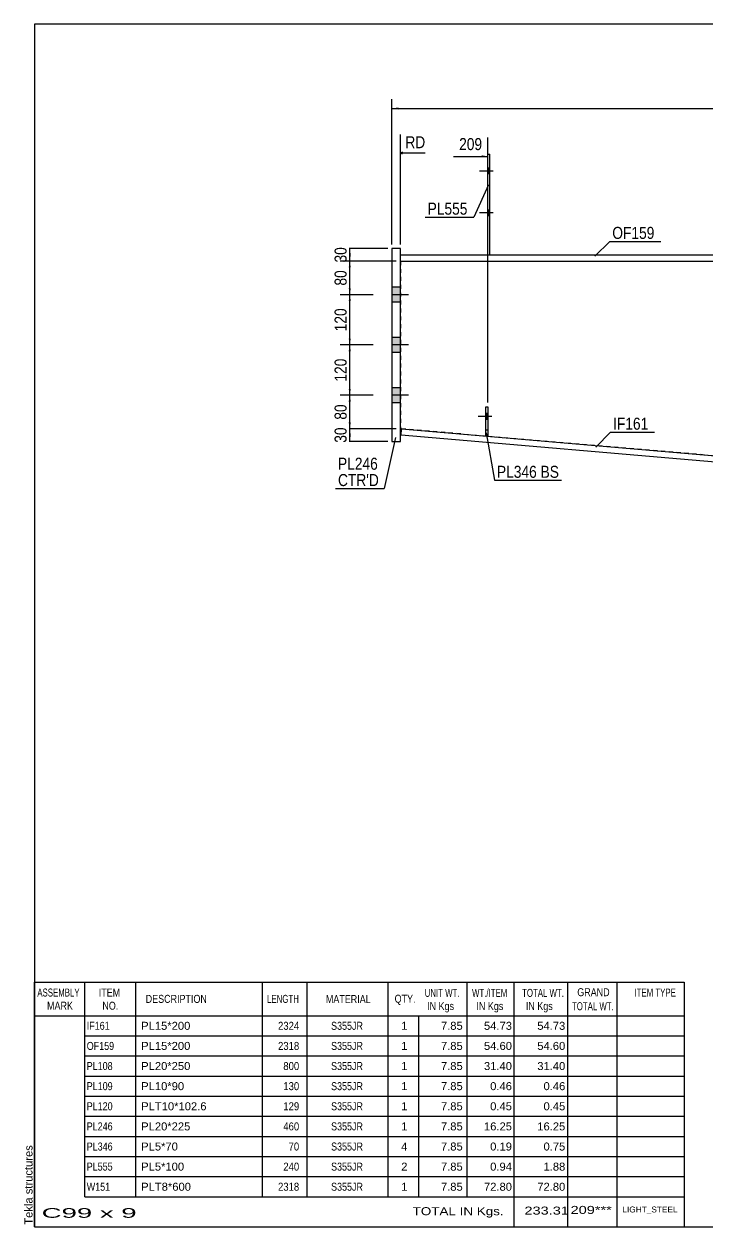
# Model space of a CAD drawing. Header units: millimetres. Extents: x -206 to 207, y -170 to 117.
# Drawn here: x -205.6 to -42.6, y -170.5 to 116.6 of the extents above; entities that cross this region are included whole.
import ezdxf

# ---------------------------------------------------------------- set-up
doc = ezdxf.new("R2010")
doc.units = ezdxf.units.MM
doc.linetypes.add('DXK_LINE_DOT1', pattern=[1.8814, 0.9407, -0.9407])
doc.linetypes.add('DXK_LINE_DOT2', pattern=[3.9198, 1.9599, -1.9599])
doc.styles.add('Arial', font='ARIAL.TTF', dxfattribs={"height": 0.2})
doc.styles.add('Arial Narrow', font='ARIALN.TTF', dxfattribs={"height": 0.2})

# ---------------------------------------------------------------- blocks, each defined once
blk = doc.blocks.new('Unknown-622304978-1209')
at = {"color": 5, "linetype": 'Continuous'}
for p, q in [((206.87, 116.57), (-203.13, 116.57)), ((-203.13, 116.57), (-203.13, -170.43)), ((206.87, -170.43), (206.87, 116.57)), ((-203.13, -170.43), (206.87, -170.43))]:
    blk.add_line(p, q, dxfattribs=at)
at = {"color": 174, "linetype": 'Continuous', "style": 'Arial'}
blk.add_text('Tekla structures', height=1.9102, rotation=90, dxfattribs=at).set_placement((-203.63, -169.93))
blk = doc.blocks.new('Bolt-622304978-2559 - 1508')
at = {"color": 3, "linetype": 'DXK_LINE_DOT2'}
for p, q in [((-95.06, 23.65), (-95.56, 23.65)), ((-94.11, 22.95), (-97.41, 22.95)), ((-95.06, 22.25), (-95.56, 22.25))]:
    blk.add_line(p, q, dxfattribs=at)
blk = doc.blocks.new('Bolt-622304978-1523 - 1508')
at = {"linetype": 'Continuous'}
for points in [[(-117.92, 53.8), (-117.92, 50.2), (-115.92, 50.2), (-115.92, 53.8)], [(-117.92, 53.8), (-117.92, 50.2), (-115.92, 50.2), (-115.92, 53.8)], [(-117.92, 41.8), (-117.92, 38.2), (-115.92, 38.2), (-115.92, 41.8)], [(-117.92, 41.8), (-117.92, 38.2), (-115.92, 38.2), (-115.92, 41.8)], [(-117.92, 29.8), (-117.92, 26.2), (-115.92, 26.2), (-115.92, 29.8)], [(-117.92, 29.8), (-117.92, 26.2), (-115.92, 26.2), (-115.92, 29.8)]]:
    blk.add_hatch(color=3, dxfattribs=at).paths.add_polyline_path(points)
at = {"color": 3, "linetype": 'Continuous'}
for p, q in [((-115.92, 53.8), (-117.92, 53.8)), ((-115.92, 53.8), (-117.92, 53.8)), ((-114.02, 52), (-117.92, 52)), ((-114.02, 52), (-117.92, 52)), ((-115.92, 50.2), (-117.92, 50.2)), ((-115.92, 50.2), (-117.92, 50.2)), ((-115.92, 41.8), (-117.92, 41.8)), ((-115.92, 41.8), (-117.92, 41.8)), ((-114.02, 40), (-117.92, 40)), ((-114.02, 40), (-117.92, 40)), ((-115.92, 38.2), (-117.92, 38.2)), ((-115.92, 38.2), (-117.92, 38.2)), ((-115.92, 29.8), (-117.92, 29.8)), ((-115.92, 29.8), (-117.92, 29.8)), ((-114.02, 28), (-117.92, 28)), ((-114.02, 28), (-117.92, 28)), ((-115.92, 26.2), (-117.92, 26.2)), ((-115.92, 26.2), (-117.92, 26.2))]:
    blk.add_line(p, q, dxfattribs=at)
blk = doc.blocks.new('Part-622304978-1529 - 1508')
at = {"color": 7, "linetype": 'DXK_LINE_DOT1'}
for p, q in [((-115.92, 60), (115.92, 60)), ((-115.92, 60), (-115.92, 20)), ((115.92, 60), (115.92, 0)), ((115.92, 0), (-115.62, 19.97))]:
    blk.add_line(p, q, dxfattribs=at)
at = {"color": 2, "linetype": 'Continuous'}
blk.add_line((-115.92, 20), (-115.62, 19.97), dxfattribs=at)
blk = doc.blocks.new('Part-622304978-2551 - 1508')
at = {"color": 2, "linetype": 'Continuous'}
for p, q in [((-95.06, 61.5), (-95.06, 85.5)), ((-95.06, 85.5), (-94.56, 85.5)), ((-94.56, 61.5), (-94.56, 85.5))]:
    blk.add_line(p, q, dxfattribs=at)
at = {"color": 7, "linetype": 'DXK_LINE_DOT1'}
blk.add_line((-95.06, 61.5), (-94.56, 61.5), dxfattribs=at)
blk = doc.blocks.new('Part-622304978-1631 - 1508')
at = {"color": 2, "linetype": 'Continuous'}
for p, q in [((-115.92, 63), (-117.92, 63)), ((-117.92, 63), (-117.92, 17)), ((-115.92, 17), (-115.92, 63)), ((-117.92, 17), (-115.92, 17))]:
    blk.add_line(p, q, dxfattribs=at)
blk = doc.blocks.new('Bolt-622304978-2562 - 1508')
at = {"linetype": 'Continuous'}
blk.add_hatch(color=3, dxfattribs=at).paths.add_polyline_path([(-95.06, 22.25), (-95.06, 23.65), (-95.56, 23.65), (-95.56, 22.25)])
at = {"color": 3, "linetype": 'Continuous'}
for p, q in [((-95.06, 23.65), (-95.56, 23.65)), ((-94.11, 22.95), (-97.41, 22.95)), ((-95.06, 22.25), (-95.56, 22.25))]:
    blk.add_line(p, q, dxfattribs=at)
blk = doc.blocks.new('Part-622304978-1723 - 1508')
at = {"color": 2, "linetype": 'Continuous'}
for p, q in [((-115.75, 18.48), (-115.62, 19.97)), ((115.79, -1.49), (-115.75, 18.48)), ((-115.62, 19.97), (115.92, 0)), ((115.92, 0), (115.79, -1.49))]:
    blk.add_line(p, q, dxfattribs=at)
blk = doc.blocks.new('Part-622304978-1728 - 1508')
at = {"color": 2, "linetype": 'Continuous'}
for p, q in [((-115.92, 61.5), (115.92, 61.5)), ((-115.92, 60), (115.92, 60))]:
    blk.add_line(p, q, dxfattribs=at)
at = {"color": 7, "linetype": 'DXK_LINE_DOT1'}
for p, q in [((-115.92, 60), (-115.92, 61.5)), ((115.92, 60), (115.92, 61.5))]:
    blk.add_line(p, q, dxfattribs=at)
blk = doc.blocks.new('Part-622304978-2552 - 1508')
at = {"color": 7, "linetype": 'DXK_LINE_DOT1'}
for p, q in [((-95.56, 18.25), (-95.56, 25.25)), ((-95.56, 25.25), (-95.06, 25.25)), ((-95.06, 25.25), (-95.06, 18.25)), ((-95.56, 19.75), (-95.06, 19.75)), ((-95.06, 18.25), (-95.56, 18.25))]:
    blk.add_line(p, q, dxfattribs=at)
blk = doc.blocks.new('Part-622304978-2555 - 1508')
at = {"color": 2, "linetype": 'Continuous'}
for p, q in [((-95.56, 18.25), (-95.56, 25.25)), ((-95.56, 25.25), (-95.06, 25.25)), ((-95.06, 25.25), (-95.06, 18.25)), ((-95.06, 18.25), (-95.56, 18.25))]:
    blk.add_line(p, q, dxfattribs=at)
blk = doc.blocks.new('Bolt-622304978-2558 - 1508')
at = {"linetype": 'Continuous'}
for points in [[(-94.56, 80.8), (-94.56, 82.2), (-95.06, 82.2), (-95.06, 80.8)], [(-94.56, 80.8), (-94.56, 82.2), (-95.06, 82.2), (-95.06, 80.8)], [(-94.56, 70.8), (-94.56, 72.2), (-95.06, 72.2), (-95.06, 70.8)], [(-94.56, 70.8), (-94.56, 72.2), (-95.06, 72.2), (-95.06, 70.8)]]:
    blk.add_hatch(color=3, dxfattribs=at).paths.add_polyline_path(points)
at = {"color": 3, "linetype": 'Continuous'}
for p, q in [((-93.76, 81.5), (-97.06, 81.5)), ((-93.76, 81.5), (-97.06, 81.5)), ((-94.56, 82.2), (-95.06, 82.2)), ((-94.56, 82.2), (-95.06, 82.2)), ((-94.56, 80.8), (-95.06, 80.8)), ((-94.56, 80.8), (-95.06, 80.8)), ((-94.56, 72.2), (-95.06, 72.2)), ((-94.56, 72.2), (-95.06, 72.2)), ((-93.76, 71.5), (-97.06, 71.5)), ((-93.76, 71.5), (-97.06, 71.5)), ((-94.56, 70.8), (-95.06, 70.8)), ((-94.56, 70.8), (-95.06, 70.8))]:
    blk.add_line(p, q, dxfattribs=at)
blk = doc.blocks.new('StraightDimension-622304978-2393 - 1508')
at = {"linetype": 'Continuous'}
for points in [[(-128.24, 50.5), (-127.99, 52), (-127.74, 50.5)], [(-127.74, 41.5), (-127.99, 40), (-128.24, 41.5)]]:
    blk.add_hatch(color=7, dxfattribs=at).paths.add_polyline_path(points)
at = {"color": 7, "linetype": 'Continuous'}
for p, q in [((-122.42, 52), (-130.24, 52)), ((-127.99, 40), (-127.99, 52)), ((-122.42, 40), (-130.24, 40))]:
    blk.add_line(p, q, dxfattribs=at)
at = {"color": 0}
blk.add_wipeout([(-128.14, 49.34), (-132.34, 49.34), (-132.34, 42.66), (-128.14, 42.66)], dxfattribs=at)
at = {"color": 3, "style": 'Arial Narrow'}
blk.add_text('120', height=2.863, rotation=90.0002, dxfattribs=at).set_placement((-128.74, 43.26))
blk = doc.blocks.new('StraightDimension-622304978-1776 - 1508')
at = {"linetype": 'Continuous'}
for points in [[(-116.42, 96.17), (-117.92, 96.42), (-116.42, 96.67)], [(116.42, 96.67), (117.92, 96.42), (116.42, 96.17)]]:
    blk.add_hatch(color=7, dxfattribs=at).paths.add_polyline_path(points)
at = {"color": 7, "linetype": 'Continuous'}
for p, q in [((-117.92, 64), (-117.92, 98.67)), ((117.92, 71), (117.92, 98.67)), ((-117.92, 96.42), (117.92, 96.42))]:
    blk.add_line(p, q, dxfattribs=at)
at = {"color": 0}
blk.add_wipeout([(4.26, 96.57), (4.26, 100.77), (-4.26, 100.77), (-4.26, 96.57)], dxfattribs=at)
at = {"color": 3, "style": 'Arial Narrow'}
blk.add_text('2358', height=2.863, dxfattribs=at).set_placement((-3.66, 97.17))
blk = doc.blocks.new('StraightDimension-622304978-1785 - 1508')
at = {"linetype": 'Continuous'}
for points in [[(-128.24, 61.5), (-127.99, 63), (-127.74, 61.5)], [(-127.74, 61.5), (-127.99, 60), (-128.24, 61.5)]]:
    blk.add_hatch(color=7, dxfattribs=at).paths.add_polyline_path(points)
at = {"color": 7, "linetype": 'Continuous'}
for p, q in [((-118.92, 63), (-130.24, 63)), ((-127.99, 60), (-127.99, 63)), ((-116.92, 60), (-130.24, 60))]:
    blk.add_line(p, q, dxfattribs=at)
at = {"color": 0}
blk.add_wipeout([(-128.14, 63.93), (-132.34, 63.93), (-132.34, 59.07), (-128.14, 59.07)], dxfattribs=at)
at = {"color": 3, "style": 'Arial Narrow'}
blk.add_text('30', height=2.863, rotation=90.0002, dxfattribs=at).set_placement((-128.74, 59.67))
blk = doc.blocks.new('StraightDimension-622304978-1795 - 1508')
at = {"linetype": 'Continuous'}
for points in [[(-128.24, 58.5), (-127.99, 60), (-127.74, 58.5)], [(-127.74, 53.5), (-127.99, 52), (-128.24, 53.5)]]:
    blk.add_hatch(color=7, dxfattribs=at).paths.add_polyline_path(points)
at = {"color": 7, "linetype": 'Continuous'}
for p, q in [((-116.92, 60), (-130.24, 60)), ((-127.99, 52), (-127.99, 60)), ((-122.42, 52), (-130.24, 52))]:
    blk.add_line(p, q, dxfattribs=at)
at = {"color": 0}
blk.add_wipeout([(-128.14, 58.43), (-132.34, 58.43), (-132.34, 53.57), (-128.14, 53.57)], dxfattribs=at)
at = {"color": 3, "style": 'Arial Narrow'}
blk.add_text('80', height=2.863, rotation=90.0002, dxfattribs=at).set_placement((-128.74, 54.17))
blk = doc.blocks.new('StraightDimension-622304978-1804 - 1508')
at = {"linetype": 'Continuous'}
for points in [[(-128.24, 26.5), (-127.99, 28), (-127.74, 26.5)], [(-127.74, 21.5), (-127.99, 20), (-128.24, 21.5)]]:
    blk.add_hatch(color=7, dxfattribs=at).paths.add_polyline_path(points)
at = {"color": 7, "linetype": 'Continuous'}
for p, q in [((-122.42, 28), (-130.24, 28)), ((-127.99, 20), (-127.99, 28)), ((-116.92, 20), (-130.24, 20))]:
    blk.add_line(p, q, dxfattribs=at)
at = {"color": 0}
blk.add_wipeout([(-128.14, 26.43), (-132.34, 26.43), (-132.34, 21.57), (-128.14, 21.57)], dxfattribs=at)
at = {"color": 3, "style": 'Arial Narrow'}
blk.add_text('80', height=2.863, rotation=90.0002, dxfattribs=at).set_placement((-128.74, 22.17))
blk = doc.blocks.new('StraightDimension-622304978-1815 - 1508')
at = {"linetype": 'Continuous'}
for points in [[(-128.24, 18.5), (-127.99, 20), (-127.74, 18.5)], [(-127.74, 18.5), (-127.99, 17), (-128.24, 18.5)]]:
    blk.add_hatch(color=7, dxfattribs=at).paths.add_polyline_path(points)
at = {"color": 7, "linetype": 'Continuous'}
for p, q in [((-116.92, 20), (-130.24, 20)), ((-127.99, 17), (-127.99, 20)), ((-118.92, 17), (-130.24, 17))]:
    blk.add_line(p, q, dxfattribs=at)
at = {"color": 0}
blk.add_wipeout([(-128.14, 20.93), (-132.34, 20.93), (-132.34, 16.07), (-128.14, 16.07)], dxfattribs=at)
at = {"color": 3, "style": 'Arial Narrow'}
blk.add_text('30', height=2.863, rotation=90.0002, dxfattribs=at).set_placement((-128.74, 16.67))
blk = doc.blocks.new('StraightDimension-622304978-2391 - 1508')
at = {"linetype": 'Continuous'}
for points in [[(-128.24, 38.5), (-127.99, 40), (-127.74, 38.5)], [(-127.74, 29.5), (-127.99, 28), (-128.24, 29.5)]]:
    blk.add_hatch(color=7, dxfattribs=at).paths.add_polyline_path(points)
at = {"color": 7, "linetype": 'Continuous'}
for p, q in [((-122.42, 40), (-130.24, 40)), ((-127.99, 28), (-127.99, 40)), ((-122.42, 28), (-130.24, 28))]:
    blk.add_line(p, q, dxfattribs=at)
at = {"color": 0}
blk.add_wipeout([(-128.14, 37.34), (-132.34, 37.34), (-132.34, 30.66), (-128.14, 30.66)], dxfattribs=at)
at = {"color": 3, "style": 'Arial Narrow'}
blk.add_text('120', height=2.863, rotation=90.0002, dxfattribs=at).set_placement((-128.74, 31.26))
blk = doc.blocks.new('StraightDimension-622304978-2941 - 1508')
at = {"linetype": 'Continuous'}
blk.add_hatch(color=7, dxfattribs=at).paths.add_polyline_path([(-96.56, 85.25), (-95.06, 85), (-96.56, 84.75)])
at = {"color": 7, "linetype": 'Continuous'}
for p, q in [((-95.06, 26.25), (-95.06, 89.5)), ((-103.29, 85), (-95.06, 85))]:
    blk.add_line(p, q, dxfattribs=at)
at = {"color": 0, "linetype": 'Continuous'}
blk.add_wipeout([(-109.38, 86.35), (-109.38, 90.55), (-115.33, 90.55), (-115.33, 86.35)], dxfattribs=at)
at = {"color": 7, "linetype": 'Continuous'}
for p, q in [((-115.92, 64), (-115.92, 90.25)), ((-115.42, 86), (-115.92, 85.75)), ((-115.42, 85.5), (-115.92, 85.75)), ((-109.98, 85.75), (-115.92, 85.75))]:
    blk.add_line(p, q, dxfattribs=at)
at = {"color": 3, "linetype": 'Continuous', "style": 'Arial Narrow'}
blk.add_text('RD', height=2.863, dxfattribs=at).set_placement((-114.73, 86.95))
at = {"color": 0}
blk.add_wipeout([(-95.83, 85.9), (-95.83, 90.1), (-102.51, 90.1), (-102.51, 85.9)], dxfattribs=at)
at = {"color": 3, "style": 'Arial Narrow'}
blk.add_text('209', height=2.863, dxfattribs=at).set_placement((-101.91, 86.5))
blk = doc.blocks.new('CBS_BOM-622304978-3147')
at = {"color": 7, "linetype": 'Continuous'}
for p, q in [((-203.16, -120.06), (-203.16, -112.06)), ((-203.16, -112.06), (-48.24, -112.06)), ((-191.16, -120.06), (-191.16, -112.06)), ((-178.97, -120.06), (-178.97, -112.06)), ((-148.8, -120.06), (-148.8, -112.06)), ((-138.13, -120.06), (-138.13, -112.06)), ((-118.81, -120.06), (-118.81, -112.06)), ((-100.01, -120.06), (-100.01, -112.06)), ((-88.8, -120.06), (-88.8, -112.06)), ((-76.01, -120.06), (-76.01, -112.06)), ((-64.26, -120.06), (-64.26, -112.06)), ((-48.24, -112.07), (-48.24, -120.05)), ((-203.16, -120.06), (-48.24, -120.06)), ((-203.16, -124.86), (-203.16, -120.06)), ((-191.16, -124.86), (-191.16, -120.06)), ((-178.97, -124.86), (-178.97, -120.06)), ((-148.8, -124.86), (-148.8, -120.06)), ((-138.13, -124.86), (-138.13, -120.06)), ((-118.81, -124.86), (-118.81, -120.06)), ((-111.54, -124.86), (-111.54, -120.06)), ((-100.01, -124.86), (-100.01, -120.06)), ((-88.8, -124.86), (-88.8, -120.06)), ((-76.01, -124.86), (-76.01, -120.06)), ((-64.24, -124.86), (-64.24, -120.06)), ((-48.24, -120.06), (-48.24, -124.86)), ((-203.16, -129.66), (-203.16, -124.86)), ((-191.16, -124.86), (-48.24, -124.86)), ((-191.16, -129.66), (-191.16, -124.86)), ((-178.97, -129.66), (-178.97, -124.86)), ((-148.8, -129.66), (-148.8, -124.86)), ((-138.13, -129.66), (-138.13, -124.86)), ((-118.81, -129.66), (-118.81, -124.86)), ((-111.54, -129.66), (-111.54, -124.86)), ((-100.01, -129.66), (-100.01, -124.86)), ((-88.8, -129.66), (-88.8, -124.86)), ((-76.01, -129.66), (-76.01, -124.86)), ((-64.24, -129.66), (-64.24, -124.86)), ((-48.24, -124.86), (-48.24, -129.66)), ((-203.16, -134.46), (-203.16, -129.66)), ((-191.16, -129.66), (-48.24, -129.66)), ((-191.16, -134.46), (-191.16, -129.66)), ((-178.97, -134.46), (-178.97, -129.66)), ((-148.8, -134.46), (-148.8, -129.66)), ((-138.13, -134.46), (-138.13, -129.66)), ((-118.81, -134.46), (-118.81, -129.66)), ((-111.54, -134.46), (-111.54, -129.66)), ((-100.01, -134.46), (-100.01, -129.66)), ((-88.8, -134.46), (-88.8, -129.66)), ((-76.01, -134.46), (-76.01, -129.66)), ((-64.24, -134.46), (-64.24, -129.66)), ((-48.24, -129.66), (-48.24, -134.46)), ((-203.16, -139.26), (-203.16, -134.46)), ((-191.16, -134.46), (-48.24, -134.46)), ((-191.16, -139.26), (-191.16, -134.46)), ((-178.97, -139.26), (-178.97, -134.46)), ((-148.8, -139.26), (-148.8, -134.46)), ((-138.13, -139.26), (-138.13, -134.46)), ((-118.81, -139.26), (-118.81, -134.46)), ((-111.54, -139.26), (-111.54, -134.46)), ((-100.01, -139.26), (-100.01, -134.46)), ((-88.8, -139.26), (-88.8, -134.46)), ((-76.01, -139.26), (-76.01, -134.46)), ((-64.24, -139.26), (-64.24, -134.46)), ((-48.24, -134.46), (-48.24, -139.26)), ((-203.16, -144.06), (-203.16, -139.26)), ((-191.16, -139.26), (-48.24, -139.26)), ((-191.16, -144.06), (-191.16, -139.26)), ((-178.97, -144.06), (-178.97, -139.26)), ((-148.8, -144.06), (-148.8, -139.26)), ((-138.13, -144.06), (-138.13, -139.26)), ((-118.81, -144.06), (-118.81, -139.26)), ((-111.54, -144.06), (-111.54, -139.26)), ((-100.01, -144.06), (-100.01, -139.26)), ((-88.8, -144.06), (-88.8, -139.26)), ((-76.01, -144.06), (-76.01, -139.26)), ((-64.24, -144.06), (-64.24, -139.26)), ((-48.24, -139.26), (-48.24, -144.06)), ((-203.16, -148.86), (-203.16, -144.06)), ((-191.16, -144.06), (-48.24, -144.06)), ((-191.16, -148.86), (-191.16, -144.06)), ((-178.97, -148.86), (-178.97, -144.06)), ((-148.8, -148.86), (-148.8, -144.06)), ((-138.13, -148.86), (-138.13, -144.06)), ((-118.81, -148.86), (-118.81, -144.06)), ((-111.54, -148.86), (-111.54, -144.06)), ((-100.01, -148.86), (-100.01, -144.06)), ((-88.8, -148.86), (-88.8, -144.06)), ((-76.01, -148.86), (-76.01, -144.06)), ((-64.24, -148.86), (-64.24, -144.06)), ((-48.24, -144.06), (-48.24, -148.86)), ((-203.16, -153.66), (-203.16, -148.86)), ((-191.16, -148.86), (-48.24, -148.86)), ((-191.16, -153.66), (-191.16, -148.86)), ((-178.97, -153.66), (-178.97, -148.86)), ((-148.8, -153.66), (-148.8, -148.86)), ((-138.13, -153.66), (-138.13, -148.86)), ((-118.81, -153.66), (-118.81, -148.86)), ((-111.54, -153.66), (-111.54, -148.86)), ((-100.01, -153.66), (-100.01, -148.86)), ((-88.8, -153.66), (-88.8, -148.86)), ((-76.01, -153.66), (-76.01, -148.86)), ((-64.24, -153.66), (-64.24, -148.86)), ((-48.24, -148.86), (-48.24, -153.66)), ((-203.16, -158.46), (-203.16, -153.66)), ((-191.16, -153.66), (-48.24, -153.66)), ((-191.16, -158.46), (-191.16, -153.66)), ((-178.97, -158.46), (-178.97, -153.66)), ((-148.8, -158.46), (-148.8, -153.66)), ((-138.13, -158.46), (-138.13, -153.66)), ((-118.81, -158.46), (-118.81, -153.66)), ((-111.54, -158.46), (-111.54, -153.66)), ((-100.01, -158.46), (-100.01, -153.66)), ((-88.8, -158.46), (-88.8, -153.66)), ((-76.01, -158.46), (-76.01, -153.66)), ((-64.24, -158.46), (-64.24, -153.66)), ((-48.24, -153.66), (-48.24, -158.46)), ((-203.16, -163.26), (-203.16, -158.46)), ((-191.16, -158.46), (-48.24, -158.46)), ((-191.16, -163.26), (-191.16, -158.46)), ((-178.97, -163.26), (-178.97, -158.46)), ((-148.8, -163.26), (-148.8, -158.46)), ((-138.13, -163.26), (-138.13, -158.46)), ((-118.81, -163.26), (-118.81, -158.46)), ((-111.54, -163.26), (-111.54, -158.46)), ((-100.01, -163.26), (-100.01, -158.46)), ((-88.8, -163.26), (-88.8, -158.46)), ((-76.01, -163.26), (-76.01, -158.46)), ((-64.24, -163.26), (-64.24, -158.46)), ((-48.24, -158.46), (-48.24, -163.26)), ((-203.16, -170.46), (-203.16, -163.28)), ((-191.16, -163.26), (-48.24, -163.26)), ((-88.8, -170.46), (-88.8, -163.28)), ((-76.01, -170.46), (-76.01, -163.28)), ((-64.2, -170.46), (-64.2, -163.28)), ((-48.24, -163.26), (-48.24, -170.46)), ((-203.16, -170.46), (-48.24, -170.46))]:
    blk.add_line(p, q, dxfattribs=at)
at = {"color": 3, "linetype": 'Continuous', "style": 'Arial'}
for s, height, width, p in [('ASSEMBLY', 1.91, 0.7, (-202.48, -115.48)), ('ITEM', 1.91, 0.8, (-187.83, -115.48)), ('UNIT WT.', 1.91, 0.7, (-110.12, -115.56)), ('WT./ITEM', 1.91, 0.7, (-98.83, -115.56)), ('TOTAL WT.', 1.91, 0.7, (-86.89, -115.56)), ('GRAND', 1.91, 0.8, (-73.74, -115.4)), ('ITEM TYPE', 1.91, 0.7, (-60.1, -115.48)), ('MARK', 1.91, 0.8, (-200.16, -118.62)), ('NO.', 1.91, 0.8, (-186.97, -118.62)), ('DESCRIPTION', 1.9102, 0.8, (-176.64, -116.99)), ('LENGTH', 1.91, 0.7, (-147.7, -116.99)), ('MATERIAL', 1.91, 0.8, (-133.68, -117.04)), ('QTY.', 1.91, 0.8, (-117.29, -116.96)), ('IN Kgs', 1.91, 0.8, (-109.54, -118.7)), ('IN Kgs', 1.91, 0.8, (-97.79, -118.7)), ('IN Kgs', 1.91, 0.8, (-86, -118.7)), ('TOTAL WT.', 1.91, 0.7, (-75, -118.74))]:
    blk.add_text(s, height=height, dxfattribs=dict(at, width=width)).set_placement(p)
at = {"color": 7, "linetype": 'Continuous', "style": 'Arial'}
for s, width, p in [('IF161', 0.8, (-190.7, -123.42)), ('2324', 0.85, (-145.09, -123.42)), ('S355JR', 0.8, (-132.44, -123.42)), ('OF159', 0.8, (-190.7, -128.22)), ('2318', 0.85, (-145.09, -128.22)), ('S355JR', 0.8, (-132.44, -128.22)), ('PL108', 0.8, (-190.7, -133.02)), ('800', 0.85, (-143.83, -133.02)), ('S355JR', 0.8, (-132.44, -133.02)), ('PL109', 0.8, (-190.7, -137.82)), ('130', 0.85, (-143.83, -137.82)), ('S355JR', 0.8, (-132.44, -137.82)), ('PL120', 0.8, (-190.7, -142.62)), ('129', 0.85, (-143.83, -142.62)), ('S355JR', 0.8, (-132.44, -142.62)), ('PL246', 0.8, (-190.7, -147.42)), ('460', 0.85, (-143.83, -147.42)), ('S355JR', 0.8, (-132.44, -147.42)), ('PL346', 0.8, (-190.7, -152.22)), ('70', 0.85, (-142.57, -152.22)), ('S355JR', 0.8, (-132.44, -152.22)), ('PL555', 0.8, (-190.7, -157.02)), ('240', 0.85, (-143.83, -157.02)), ('S355JR', 0.8, (-132.44, -157.02)), ('W151', 0.8, (-190.7, -161.82)), ('2318', 0.85, (-145.09, -161.82)), ('S355JR', 0.8, (-132.44, -161.82))]:
    blk.add_text(s, height=1.91, dxfattribs=dict(at, width=width)).set_placement(p)
for s, height, p in [('PL15*200', 1.91, (-177.72, -123.42)), ('1', 1.91, (-115.72, -123.42)), ('7.85', 1.91, (-106.25, -123.42)), ('54.73', 1.91, (-95.99, -123.42)), ('54.73', 1.91, (-83.28, -123.42)), ('PL15*200', 1.91, (-177.72, -128.22)), ('7.85', 1.91, (-106.25, -128.22)), ('54.60', 1.91, (-95.99, -128.22)), ('54.60', 1.91, (-83.28, -128.22)), ('1', 1.91, (-115.72, -128.22)), ('PL20*250', 1.91, (-177.72, -133.02)), ('1', 1.91, (-115.72, -133.02)), ('7.85', 1.91, (-106.25, -133.02)), ('31.40', 1.91, (-95.99, -133.02)), ('31.40', 1.91, (-83.28, -133.02)), ('PL10*90', 1.91, (-177.72, -137.82)), ('1', 1.91, (-115.72, -137.82)), ('7.85', 1.91, (-106.25, -137.82)), ('0.46', 1.91, (-94.51, -137.82)), ('0.46', 1.91, (-81.79, -137.82)), ('PLT10*102.6', 1.9102, (-177.72, -142.62)), ('1', 1.91, (-115.72, -142.62)), ('7.85', 1.91, (-106.25, -142.62)), ('0.45', 1.91, (-94.51, -142.62)), ('0.45', 1.91, (-81.79, -142.62)), ('PL20*225', 1.91, (-177.72, -147.42)), ('1', 1.91, (-115.72, -147.42)), ('7.85', 1.91, (-106.25, -147.42)), ('16.25', 1.91, (-95.99, -147.42)), ('16.25', 1.91, (-83.28, -147.42)), ('PL5*70', 1.91, (-177.72, -152.22)), ('4', 1.91, (-115.72, -152.22)), ('7.85', 1.91, (-106.25, -152.22)), ('0.19', 1.91, (-94.51, -152.22)), ('0.75', 1.91, (-81.79, -152.22)), ('PL5*100', 1.91, (-177.72, -157.02)), ('2', 1.91, (-115.72, -157.02)), ('7.85', 1.91, (-106.25, -157.02)), ('0.94', 1.91, (-94.51, -157.02)), ('1.88', 1.91, (-81.79, -157.02)), ('PLT8*600', 1.91, (-177.72, -161.82)), ('1', 1.91, (-115.72, -161.82)), ('7.85', 1.91, (-106.25, -161.82)), ('72.80', 1.91, (-95.99, -161.82)), ('72.80', 1.91, (-83.28, -161.82))]:
    blk.add_text(s, height=height, dxfattribs=at).set_placement(p)
at = {"color": 6, "linetype": 'Continuous', "style": 'Arial'}
for s, height, width, p in [('C99 x 9', 2.292, 2.05, (-201.44, -168.27)), ('TOTAL IN Kgs.', 1.9102, 1.2, (-113, -167.66)), ('233.31', 1.91, 1.3, (-86.34, -167.51)), ('209***', 1.91, 1.3, (-75.34, -167.35))]:
    blk.add_text(s, height=height, dxfattribs=dict(at, width=width)).set_placement(p)
blk.add_text('LIGHT_STEEL', height=1.4135, dxfattribs=at).set_placement((-62.99, -167))
blk = doc.blocks.new('Mark-622304978-1719 - 1508')
at = {"color": 0}
blk.add_wipeout([(-56.81, 19.78), (-56.81, 22.78), (-65.21, 22.78), (-65.21, 19.78)], dxfattribs=at)
blk.add_wipeout([(-56.81, 19.78), (-56.81, 22.78), (-65.21, 22.78), (-65.21, 19.78)], dxfattribs=at)
at = {"color": 7, "linetype": 'Continuous'}
for p, q in [((-69.35, 15.65), (-65.81, 19.18)), ((-65.81, 19.18), (-55.31, 19.18))]:
    blk.add_line(p, q, dxfattribs=at)
at = {"color": 3, "style": 'Arial Narrow'}
blk.add_text('IF161', height=2.863, dxfattribs=at).set_placement((-65.21, 19.78))
blk = doc.blocks.new('MarkSet-622304978-2606 - 1508')
at = {"color": 0}
blk.add_wipeout([(-83.39, 8.3), (-83.39, 11.3), (-92.89, 11.3), (-92.89, 8.3)], dxfattribs=at)
blk.add_wipeout([(-83.39, 8.3), (-83.39, 11.3), (-92.89, 11.3), (-92.89, 8.3)], dxfattribs=at)
at = {"color": 7, "linetype": 'Continuous'}
blk.add_line((-95.46, 19.03), (-93.49, 7.7), dxfattribs=at)
at = {"color": 0}
blk.add_wipeout([(-78.11, 8.3), (-78.11, 11.3), (-82.49, 11.3), (-82.49, 8.3)], dxfattribs=at)
blk.add_wipeout([(-78.11, 8.3), (-78.11, 11.3), (-82.49, 11.3), (-82.49, 8.3)], dxfattribs=at)
at = {"color": 7, "linetype": 'Continuous'}
blk.add_line((-93.49, 7.7), (-77.51, 7.7), dxfattribs=at)
at = {"color": 3, "style": 'Arial Narrow'}
for s, p in [('PL346', (-92.89, 8.3)), ('BS', (-82.49, 8.3))]:
    blk.add_text(s, height=2.863, dxfattribs=at).set_placement(p)
blk = doc.blocks.new('Mark-622304978-1627 - 1508')
at = {"color": 0}
blk.add_wipeout([(-121.29, 10.23), (-121.29, 13.23), (-130.79, 13.23), (-130.79, 10.23)], dxfattribs=at)
blk.add_wipeout([(-121.29, 10.23), (-121.29, 13.23), (-130.79, 13.23), (-130.79, 10.23)], dxfattribs=at)
blk.add_wipeout([(-121.03, 6.33), (-121.03, 9.33), (-130.79, 9.33), (-130.79, 6.33)], dxfattribs=at)
blk.add_wipeout([(-121.03, 6.33), (-121.03, 9.33), (-130.79, 9.33), (-130.79, 6.33)], dxfattribs=at)
at = {"color": 7, "linetype": 'Continuous'}
for p in [(-117.05, 17.89), (-131.39, 5.73)]:
    blk.add_line(p, (-119.79, 5.73), dxfattribs=at)
at = {"color": 3, "style": 'Arial Narrow'}
blk.add_text('PL246', height=2.863, dxfattribs=at).set_placement((-130.79, 10.23))
at = {"color": 1, "style": 'Arial Narrow'}
blk.add_text("CTR'D", height=2.863, dxfattribs=at).set_placement((-130.79, 6.33))
blk = doc.blocks.new('Mark-622304978-1724 - 1508')
at = {"color": 0}
blk.add_wipeout([(-55.34, 65.31), (-55.34, 68.31), (-65.39, 68.31), (-65.39, 65.31)], dxfattribs=at)
blk.add_wipeout([(-55.34, 65.31), (-55.34, 68.31), (-65.39, 68.31), (-65.39, 65.31)], dxfattribs=at)
at = {"color": 7, "linetype": 'Continuous'}
for p, q in [((-69.52, 61.17), (-65.99, 64.71)), ((-65.99, 64.71), (-53.84, 64.71))]:
    blk.add_line(p, q, dxfattribs=at)
at = {"color": 3, "style": 'Arial Narrow'}
blk.add_text('OF159', height=2.863, dxfattribs=at).set_placement((-65.39, 65.31))
blk = doc.blocks.new('Mark-622304978-2611 - 1508')
at = {"color": 7, "linetype": 'Continuous'}
blk.add_line((-94.88, 78.23), (-98.42, 70.49), dxfattribs=at)
at = {"color": 0}
blk.add_wipeout([(-99.92, 71.09), (-99.92, 74.09), (-109.42, 74.09), (-109.42, 71.09)], dxfattribs=at)
blk.add_wipeout([(-99.92, 71.09), (-99.92, 74.09), (-109.42, 74.09), (-109.42, 71.09)], dxfattribs=at)
at = {"color": 7, "linetype": 'Continuous'}
blk.add_line((-110.02, 70.49), (-98.42, 70.49), dxfattribs=at)
at = {"color": 3, "style": 'Arial Narrow'}
blk.add_text('PL555', height=2.863, dxfattribs=at).set_placement((-109.42, 71.09))

msp = doc.modelspace()

# ---------------------------------------------------------------- block references
for name in ['Unknown-622304978-1209', 'Part-622304978-2551 - 1508', 'Bolt-622304978-2558 - 1508', 'Part-622304978-1631 - 1508', 'Part-622304978-1728 - 1508', 'Part-622304978-1529 - 1508', 'Bolt-622304978-1523 - 1508', 'Bolt-622304978-2559 - 1508', 'Bolt-622304978-2562 - 1508', 'Part-622304978-2552 - 1508', 'Part-622304978-2555 - 1508', 'Part-622304978-1723 - 1508', 'CBS_BOM-622304978-3147']:
    msp.add_blockref(name, (0, 0))

# ---------------------------------------------------------------- next in the draw order: block references
for name in ['StraightDimension-622304978-1776 - 1508', 'StraightDimension-622304978-2393 - 1508', 'StraightDimension-622304978-1804 - 1508', 'Mark-622304978-1719 - 1508', 'MarkSet-622304978-2606 - 1508']:
    msp.add_blockref(name, (0, 0))

# ---------------------------------------------------------------- next in the draw order: block references
for name in ['Mark-622304978-1724 - 1508', 'StraightDimension-622304978-1785 - 1508', 'StraightDimension-622304978-2391 - 1508', 'StraightDimension-622304978-1815 - 1508']:
    msp.add_blockref(name, (0, 0))

# ---------------------------------------------------------------- next in the draw order: block references
for name in ['StraightDimension-622304978-1795 - 1508', 'Mark-622304978-1627 - 1508']:
    msp.add_blockref(name, (0, 0))

# ---------------------------------------------------------------- next in the draw order: block references
msp.add_blockref('StraightDimension-622304978-2941 - 1508', (0, 0))

# ---------------------------------------------------------------- next in the draw order: block references
msp.add_blockref('Mark-622304978-2611 - 1508', (0, 0))

doc.saveas('drawing.dxf')
